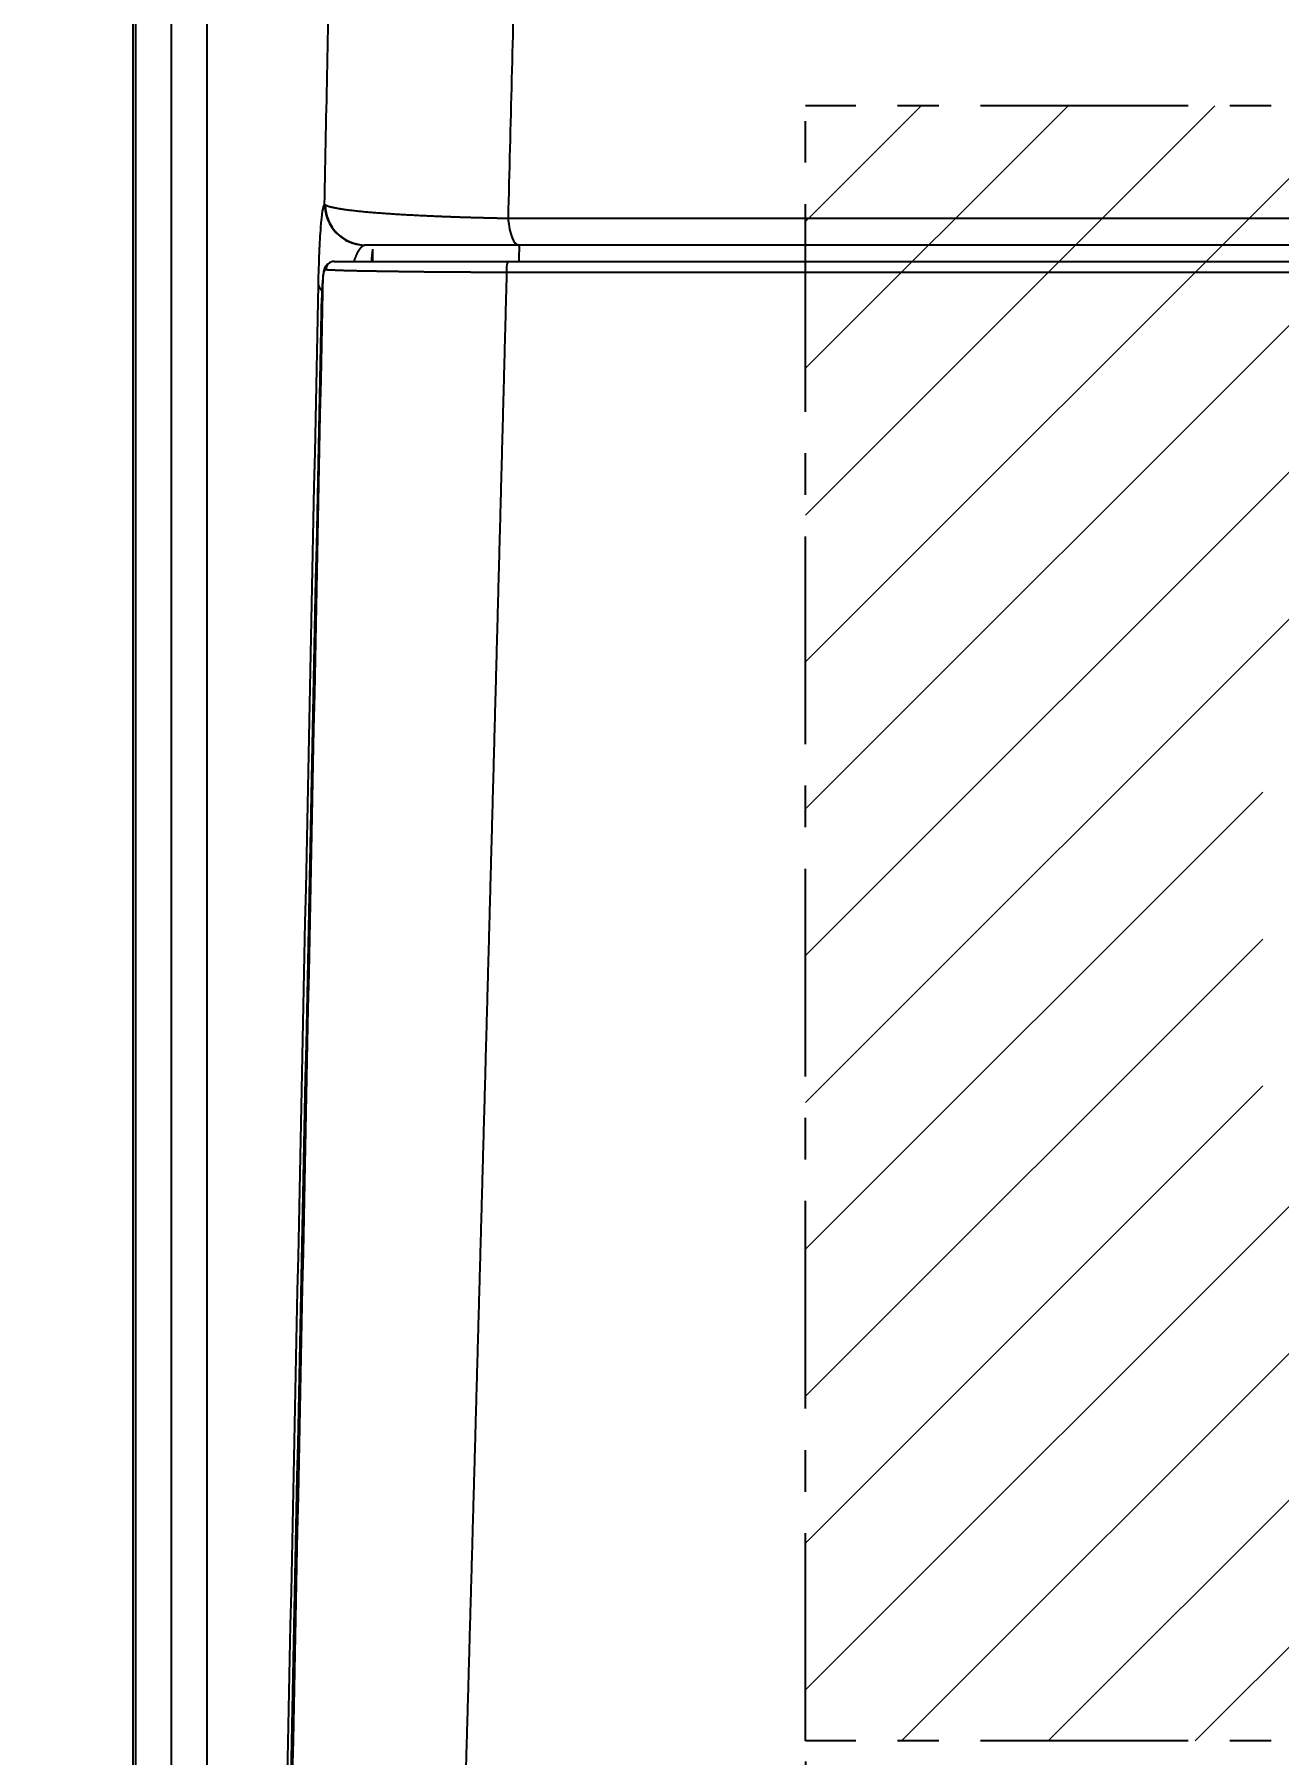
# Model space of a CAD drawing. Header units: millimetres. Extents: x 6110 to 6704, y -2661 to -1821.
# Drawn here: x 6228.3 to 6266.3, y -2487.9 to -2435.3 of the extents above; entities that cross this region are included whole.
import ezdxf

# ---------------------------------------------------------------- set-up
doc = ezdxf.new("R2010")
doc.units = ezdxf.units.MM
doc.header["$LTSCALE"] = 0.1
doc.linetypes.add('CENTERX2', pattern=[101.6, 63.5, -12.7, 12.7, -12.7])
doc.linetypes.add('HIDDEN2', pattern=[4.7625, 3.175, -1.5875])
doc.layers.add('1', color=4, linetype='HIDDEN2', lineweight=13)
doc.layers.add('DIM', color=3, linetype='Continuous', lineweight=9)
doc.layers.add('CENTER', color=1, linetype='CENTERX2')
doc.styles.get("Standard").update_dxf_attribs({"font": 'arial.ttf'})
doc.dimstyles.new('ISO-25', dxfattribs={"dimtxt": 2.5, "dimasz": 2.5, "dimexe": 1.25, "dimexo": 0.625, "dimtad": 1, "dimlfac": 5, "dimtxsty": 'Standard', "dimcen": 2.5, "dimadec": 0, "dimazin": 0, "dimtfac": 1, "dimtmove": 0, "dimatfit": 3, "dimfxl": 1, "dimarcsym": 0})

# ---------------------------------------------------------------- blocks, each defined once
blk = doc.blocks.new('*D40')
at = {"layer": 'Defpoints', "color": 0, "transparency": 16777216}
for p in [(6210.338, -2151.114), (6249.064, -2151.114), (6250.297, -2527.926)]:
    blk.add_point(p, dxfattribs=at)
at = {"layer": 'DIM', "color": 0, "lineweight": -2, "transparency": 16777216}
for p, q in [((6248.439, -2151.114), (6209.088, -2151.114)), ((6210.338, -2522.926), (6210.338, -2156.114)), ((6249.672, -2527.926), (6209.088, -2527.926))]:
    blk.add_line(p, q, dxfattribs=at)
at = {"layer": 'DIM', "color": 0, "transparency": 16777216}
for points in [[(6209.505, -2156.114), (6211.172, -2156.114), (6210.338, -2151.114)], [(6209.505, -2522.926), (6211.172, -2522.926), (6210.338, -2527.926)]]:
    blk.add_solid(points, dxfattribs=at)
at = {"layer": 'DIM', "color": 0, "transparency": 16777216, "insert": (6207.16, -2339.52), "char_height": 5, "attachment_point": 5, "rotation": 90, "bg_fill": 3, "box_fill_scale": 1.1, "bg_fill_color": 256, "bg_fill_true_color": 13158600, "bg_fill_transparency": 0}
blk.add_mtext('1507', dxfattribs=at)
blk = doc.blocks.new('*D41')
at = {"layer": 'Defpoints', "color": 0, "transparency": 16777216}
for p in [(6189.49, -2146.419), (6257.064, -2146.419), (6254.561, -2532.542)]:
    blk.add_point(p, dxfattribs=at)
at = {"layer": 'DIM', "color": 0, "lineweight": -2, "transparency": 16777216}
for p, q in [((6256.439, -2146.419), (6188.24, -2146.419)), ((6189.49, -2527.542), (6189.49, -2151.419)), ((6253.936, -2532.542), (6188.24, -2532.542))]:
    blk.add_line(p, q, dxfattribs=at)
at = {"layer": 'DIM', "color": 0, "transparency": 16777216}
for points in [[(6188.656, -2151.419), (6190.323, -2151.419), (6189.49, -2146.419)], [(6188.656, -2527.542), (6190.323, -2527.542), (6189.49, -2532.542)]]:
    blk.add_solid(points, dxfattribs=at)
at = {"layer": 'DIM', "color": 0, "transparency": 16777216, "insert": (6185.86, -2339.48), "char_height": 5, "attachment_point": 5, "rotation": 90, "bg_fill": 3, "box_fill_scale": 1.1, "bg_fill_color": 256, "bg_fill_true_color": 13158600, "bg_fill_transparency": 0}
blk.add_mtext('1544,5', dxfattribs=at)
blk = doc.blocks.new('*D45')
at = {"layer": 'Defpoints', "color": 0, "transparency": 16777216}
for p in [(6251.882, -2487.467), (6314.382, -2487.467), (6314.382, -2503.068)]:
    blk.add_point(p, dxfattribs=at)
at = {"layer": 'DIM', "color": 0, "lineweight": -2, "transparency": 16777216}
for p, q in [((6251.882, -2488.092), (6251.882, -2504.318)), ((6314.382, -2488.092), (6314.382, -2504.318)), ((6256.882, -2503.068), (6309.382, -2503.068))]:
    blk.add_line(p, q, dxfattribs=at)
at = {"layer": 'DIM', "color": 0, "transparency": 16777216}
for points in [[(6256.882, -2502.235), (6256.882, -2503.902), (6251.882, -2503.068)], [(6309.382, -2502.235), (6309.382, -2503.902), (6314.382, -2503.068)]]:
    blk.add_solid(points, dxfattribs=at)
at = {"layer": 'DIM', "color": 0, "transparency": 16777216, "insert": (6295.442, -2499.89), "char_height": 5, "attachment_point": 5, "bg_fill": 3, "box_fill_scale": 1.1, "bg_fill_color": 256, "bg_fill_true_color": 13158600, "bg_fill_transparency": 0}
blk.add_mtext('250', dxfattribs=at)

msp = doc.modelspace()

# ---------------------------------------------------------------- hatches: boundary and pattern name
at = {"layer": 'DIM'}
h = msp.add_hatch(dxfattribs=at)
h.set_pattern_fill('ANSI31', color=2)
edge = h.paths.add_edge_path()
edge.add_line((6619.617, -2595.98), (6619.617, -1962.206))
edge.add_line((6634.617, -1966.11), (6619.617, -1966.11))
edge.add_line((6634.617, -2610.98), (6634.617, -1966.11))
edge.add_line((6634.617, -2610.98), (6184.457, -2610.98))
edge.add_line((6619.617, -2595.98), (6184.457, -2595.98))
edge.add_line((6184.457, -2610.98), (6184.457, -2595.98))

# ---------------------------------------------------------------- linework, layer by layer
at = {"layer": '1', "color": 7, "linetype": 'Continuous', "lineweight": -3}
for p, q in [((6231.326, -2518.039), (6231.326, -2158.425)), ((6231.414, -2518.039), (6231.414, -2158.425)), ((6232.497, -2517.795), (6232.497, -2158.67)), ((6233.579, -2158.67), (6233.579, -2517.795)), ((6242.787, -2440.908), (6323.502, -2440.908)), ((6323.178, -2441.73), (6243.107, -2441.73)), ((6323.545, -2442.566), (6242.743, -2442.566)), ((6242.808, -2442.23), (6323.48, -2442.23))]:
    msp.add_line(p, q, dxfattribs=at)
for centre, major_axis, ratio, start_param, end_param in [((6238.427, -2440.486), (-0.877, 0.891), 0.997305, 0.794266, 2.344931), ((6238.442, -2440.48), (0, 1.25), 0.996536, 1.582685, 3.141593), ((6243.107, -2440.48), (0, 1.25), 0.273168, 1.919862, 3.141593), ((6237.469, -2442.48), (0, 0.25), 0.988982, 0, 1.607774), ((6242.808, -2442.48), (0, 0.25), 0.27459, 0, 1.919862), ((6238.24, -2442.948), (-1.25, 0.026), 0.36468, 0.056236, 0.40772)]:
    msp.add_ellipse(centre, major_axis=major_axis, ratio=ratio, start_param=start_param, end_param=end_param, dxfattribs=at)
for points, degree in [([(6237.179, -2440.486), (6237.236, -2437.652), (6237.293, -2434.818), (6237.35, -2431.983)], 3), ([(6243.008, -2432.392), (6242.935, -2435.231), (6242.861, -2438.07), (6242.787, -2440.908)], 3), ([(6237.179, -2440.486), (6237.183, -2440.487), (6237.189, -2440.49), (6237.197, -2440.495)], 3), ([(6238.442, -2441.73), (6238.429, -2441.73), (6238.417, -2441.732), (6238.405, -2441.734)], 3), ([(6238.649, -2441.859), (6238.647, -2441.983), (6238.644, -2442.107), (6238.642, -2442.231)], 3), ([(6243.126, -2442.231), (6243.13, -2442.064), (6243.134, -2441.897), (6243.138, -2441.73)], 3), ([(6235.741, -2510.884), (6236.213, -2488.187), (6236.676, -2465.429), (6237.135, -2442.641)], 3), ([(6237.135, -2442.641), (6237.108, -2442.851), (6237.085, -2443.266), (6237.074, -2443.796)], 3), ([(6237.278, -2442.305), (6237.158, -2442.398), (6237.143, -2442.582)], 2), ([(6235.624, -2508.448), (6236.088, -2486.679), (6236.543, -2464.833), (6236.992, -2442.948)], 3), ([(6237.074, -2443.796), (6236.627, -2465.514), (6236.176, -2487.193), (6235.715, -2508.796)], 3)]:
    msp.add_open_spline(points, degree=degree, dxfattribs=at)
for points, knots in [([(6236.992, -2442.948), (6237.007, -2442.23), (6237.034, -2441.62), (6237.1, -2440.771), (6237.139, -2440.526), (6237.179, -2440.486)], [0, 0, 0, 0, 0.5, 0.5, 1, 1, 1, 1]), ([(6237.197, -2440.495), (6237.197, -2440.496), (6237.199, -2440.497), (6237.201, -2440.498), (6237.203, -2440.499), (6237.205, -2440.501), (6237.207, -2440.502), (6237.21, -2440.503), (6237.212, -2440.505), (6237.215, -2440.506), (6237.217, -2440.508), (6237.22, -2440.509), (6237.223, -2440.51), (6237.226, -2440.512), (6237.23, -2440.513), (6237.233, -2440.515), (6237.236, -2440.517), (6237.24, -2440.518), (6237.244, -2440.52), (6237.248, -2440.521), (6237.252, -2440.523), (6237.256, -2440.525), (6237.261, -2440.526), (6237.265, -2440.528), (6237.27, -2440.53), (6237.275, -2440.532), (6237.28, -2440.533), (6237.285, -2440.535), (6237.291, -2440.537), (6237.296, -2440.539), (6237.302, -2440.541), (6237.308, -2440.543), (6237.314, -2440.545), (6237.321, -2440.546), (6237.327, -2440.548), (6237.334, -2440.55), (6237.342, -2440.552), (6237.349, -2440.554), (6237.356, -2440.556), (6237.364, -2440.558), (6237.372, -2440.561), (6237.394, -2440.566), (6237.429, -2440.574), (6237.479, -2440.585), (6237.529, -2440.595), (6237.576, -2440.603), (6237.621, -2440.611), (6237.662, -2440.618), (6237.697, -2440.623), (6237.741, -2440.63), (6237.797, -2440.638), (6237.868, -2440.647), (6237.941, -2440.657), (6238.016, -2440.666), (6238.093, -2440.675), (6238.171, -2440.684), (6238.25, -2440.692), (6238.331, -2440.7), (6238.412, -2440.708), (6238.493, -2440.715), (6238.575, -2440.722), (6238.657, -2440.729), (6238.739, -2440.736), (6238.82, -2440.742), (6238.927, -2440.75), (6239.061, -2440.76), (6239.225, -2440.771), (6239.393, -2440.782), (6239.564, -2440.792), (6239.738, -2440.802), (6239.914, -2440.812), (6240.091, -2440.821), (6240.27, -2440.829), (6240.45, -2440.837), (6240.584, -2440.843), (6240.668, -2440.846), (6240.704, -2440.848), (6240.739, -2440.849), (6240.775, -2440.851), (6240.811, -2440.852), (6240.847, -2440.854), (6240.883, -2440.855), (6240.919, -2440.856), (6240.955, -2440.858), (6240.992, -2440.859), (6241.028, -2440.86), (6241.064, -2440.862), (6241.101, -2440.863), (6241.137, -2440.864), (6241.174, -2440.866), (6241.211, -2440.867), (6241.248, -2440.868), (6241.284, -2440.869), (6241.321, -2440.871), (6241.358, -2440.872), (6241.395, -2440.873), (6241.432, -2440.874), (6241.469, -2440.875), (6241.506, -2440.877), (6241.544, -2440.878), (6241.581, -2440.879), (6241.618, -2440.88), (6241.656, -2440.881), (6241.693, -2440.882), (6241.73, -2440.883), (6241.768, -2440.884), (6241.805, -2440.885), (6241.843, -2440.886), (6241.88, -2440.887), (6241.918, -2440.888), (6241.956, -2440.889), (6241.993, -2440.89), (6242.031, -2440.891), (6242.069, -2440.892), (6242.106, -2440.893), (6242.144, -2440.894), (6242.182, -2440.895), (6242.219, -2440.896), (6242.257, -2440.897), (6242.295, -2440.898), (6242.333, -2440.899), (6242.371, -2440.9), (6242.408, -2440.9), (6242.446, -2440.901), (6242.484, -2440.902), (6242.522, -2440.903), (6242.56, -2440.904), (6242.598, -2440.904), (6242.635, -2440.905), (6242.673, -2440.906), (6242.711, -2440.907), (6242.749, -2440.907), (6242.774, -2440.908), (6242.787, -2440.908)], [0, 0, 0, 0, 0.002355, 0.004748, 0.007179, 0.00965, 0.012158, 0.014706, 0.017292, 0.019918, 0.022582, 0.025286, 0.028028, 0.03081, 0.033632, 0.036492, 0.039393, 0.042332, 0.045312, 0.048331, 0.051391, 0.05449, 0.057629, 0.060809, 0.064028, 0.067288, 0.070589, 0.07393, 0.077311, 0.080733, 0.084196, 0.0877, 0.091245, 0.094831, 0.098458, 0.102126, 0.105835, 0.109586, 0.113378, 0.117212, 0.121087, 0.125004, 0.14717, 0.167503, 0.185971, 0.202548, 0.21721, 0.229938, 0.240717, 0.249535, 0.268802, 0.287721, 0.306284, 0.324485, 0.342316, 0.359772, 0.376847, 0.393537, 0.409835, 0.42574, 0.441246, 0.45635, 0.47105, 0.485343, 0.499227, 0.525925, 0.552268, 0.578246, 0.603847, 0.629063, 0.653884, 0.678304, 0.702316, 0.725914, 0.749093, 0.753593, 0.758087, 0.762576, 0.76706, 0.771538, 0.776011, 0.780479, 0.784941, 0.789398, 0.793849, 0.798294, 0.802734, 0.807167, 0.811595, 0.816018, 0.820434, 0.824844, 0.829248, 0.833647, 0.838039, 0.842425, 0.846805, 0.851178, 0.855546, 0.859907, 0.864261, 0.868609, 0.872951, 0.877286, 0.881615, 0.885937, 0.890252, 0.894561, 0.898863, 0.903159, 0.907447, 0.911729, 0.916003, 0.920271, 0.924532, 0.928786, 0.933033, 0.937273, 0.941506, 0.945731, 0.94995, 0.954161, 0.958365, 0.962562, 0.966751, 0.970933, 0.975108, 0.979275, 0.983435, 0.987588, 0.991733, 0.99587, 1, 1, 1, 1]), ([(6238.405, -2441.734), (6238.404, -2441.735), (6238.402, -2441.735), (6238.399, -2441.736), (6238.396, -2441.737), (6238.393, -2441.738), (6238.39, -2441.739), (6238.387, -2441.74), (6238.384, -2441.741), (6238.381, -2441.742), (6238.378, -2441.743), (6238.375, -2441.745), (6238.372, -2441.746), (6238.369, -2441.747), (6238.366, -2441.749), (6238.363, -2441.75), (6238.36, -2441.752), (6238.357, -2441.753), (6238.355, -2441.755), (6238.352, -2441.757), (6238.349, -2441.758), (6238.346, -2441.76), (6238.343, -2441.762), (6238.341, -2441.764), (6238.338, -2441.766), (6238.335, -2441.767), (6238.333, -2441.769), (6238.33, -2441.771), (6238.327, -2441.774), (6238.325, -2441.776), (6238.322, -2441.778), (6238.319, -2441.78), (6238.317, -2441.782), (6238.314, -2441.784), (6238.312, -2441.786), (6238.309, -2441.789), (6238.307, -2441.791), (6238.304, -2441.793), (6238.302, -2441.796), (6238.299, -2441.798), (6238.297, -2441.801), (6238.294, -2441.803), (6238.292, -2441.805), (6238.289, -2441.808), (6238.287, -2441.81), (6238.285, -2441.813), (6238.282, -2441.816), (6238.28, -2441.818), (6238.278, -2441.821), (6238.275, -2441.823), (6238.273, -2441.826), (6238.271, -2441.829), (6238.269, -2441.831), (6238.266, -2441.834), (6238.264, -2441.837), (6238.262, -2441.839), (6238.26, -2441.842), (6238.258, -2441.845), (6238.256, -2441.848), (6238.253, -2441.85), (6238.251, -2441.853), (6238.249, -2441.856), (6238.247, -2441.859), (6238.245, -2441.861), (6238.243, -2441.864), (6238.241, -2441.867), (6238.239, -2441.87), (6238.237, -2441.873), (6238.235, -2441.876), (6238.233, -2441.878), (6238.231, -2441.881), (6238.229, -2441.884), (6238.227, -2441.887), (6238.226, -2441.89), (6238.224, -2441.892), (6238.222, -2441.895), (6238.22, -2441.898), (6238.218, -2441.901), (6238.216, -2441.904), (6238.215, -2441.907), (6238.213, -2441.909), (6238.211, -2441.912), (6238.209, -2441.915), (6238.208, -2441.918), (6238.206, -2441.921), (6238.204, -2441.923), (6238.203, -2441.926), (6238.201, -2441.929), (6238.199, -2441.932), (6238.198, -2441.935), (6238.196, -2441.937), (6238.195, -2441.94), (6238.193, -2441.943), (6238.192, -2441.946), (6238.19, -2441.948), (6238.189, -2441.951), (6238.187, -2441.954), (6238.181, -2441.965), (6238.17, -2441.986), (6238.155, -2442.018), (6238.14, -2442.051), (6238.125, -2442.085), (6238.111, -2442.12), (6238.098, -2442.156), (6238.087, -2442.185), (6238.08, -2442.207), (6238.076, -2442.217), (6238.074, -2442.223), (6238.074, -2442.223)], [0, 0, 0, 0, 0.009031, 0.018013, 0.026947, 0.035831, 0.044667, 0.053454, 0.062192, 0.070881, 0.079521, 0.088112, 0.096655, 0.105149, 0.113594, 0.12199, 0.130337, 0.138636, 0.146886, 0.155087, 0.163239, 0.171342, 0.179397, 0.187402, 0.195359, 0.203268, 0.211127, 0.218938, 0.2267, 0.234413, 0.242077, 0.249693, 0.25726, 0.264778, 0.272247, 0.279668, 0.287039, 0.294363, 0.301637, 0.308863, 0.31604, 0.323168, 0.330247, 0.337278, 0.34426, 0.351193, 0.358078, 0.364914, 0.371701, 0.37844, 0.385129, 0.391771, 0.398363, 0.404907, 0.411402, 0.417848, 0.424246, 0.430595, 0.436895, 0.443147, 0.44935, 0.455505, 0.46161, 0.467667, 0.473676, 0.479636, 0.485547, 0.491409, 0.497223, 0.502988, 0.508705, 0.514373, 0.519992, 0.525563, 0.531085, 0.536559, 0.541984, 0.54736, 0.552687, 0.557967, 0.563197, 0.568379, 0.573512, 0.578597, 0.583633, 0.58862, 0.593559, 0.59845, 0.603291, 0.608084, 0.612829, 0.617525, 0.622173, 0.626772, 0.631322, 0.635824, 0.640277, 0.644682, 0.69328, 0.740922, 0.787611, 0.833348, 0.878135, 0.921975, 0.964869, 0.9815, 0.998066, 1, 1, 1, 1]), ([(6243.107, -2441.73), (6241.809, -2441.73), (6240.666, -2441.73), (6239.45, -2441.73), (6239.122, -2441.73), (6238.646, -2441.73), (6238.498, -2441.73), (6238.442, -2441.73)], [0, 0, 0, 0, 0.5, 0.5, 0.75, 0.75, 1, 1, 1, 1]), ([(6238.649, -2441.859), (6238.644, -2441.888), (6238.635, -2441.955), (6238.626, -2442.041), (6238.617, -2442.129), (6238.614, -2442.173), (6238.61, -2442.22)], [0, 0, 0, 0, 0.350079, 0.700158, 0.700158, 1, 1, 1, 1]), ([(6237.221, -2442.49), (6237.221, -2442.49), (6237.22, -2442.49), (6237.218, -2442.49), (6237.216, -2442.49), (6237.214, -2442.49), (6237.212, -2442.49), (6237.21, -2442.49), (6237.208, -2442.49), (6237.207, -2442.491), (6237.205, -2442.491), (6237.203, -2442.491), (6237.201, -2442.492), (6237.2, -2442.493), (6237.198, -2442.493), (6237.197, -2442.494), (6237.195, -2442.495), (6237.193, -2442.496), (6237.192, -2442.497), (6237.19, -2442.498), (6237.189, -2442.499), (6237.187, -2442.5), (6237.186, -2442.501), (6237.184, -2442.502), (6237.183, -2442.503), (6237.181, -2442.505), (6237.18, -2442.506), (6237.179, -2442.508), (6237.177, -2442.509), (6237.176, -2442.511), (6237.175, -2442.513), (6237.173, -2442.514), (6237.172, -2442.516), (6237.171, -2442.518), (6237.17, -2442.52), (6237.168, -2442.522), (6237.166, -2442.527), (6237.162, -2442.534), (6237.157, -2442.545), (6237.153, -2442.558), (6237.149, -2442.572), (6237.145, -2442.587), (6237.142, -2442.6), (6237.14, -2442.611), (6237.139, -2442.616), (6237.139, -2442.619), (6237.139, -2442.621), (6237.138, -2442.622), (6237.138, -2442.623), (6237.138, -2442.624), (6237.138, -2442.625), (6237.138, -2442.626), (6237.137, -2442.627), (6237.137, -2442.628), (6237.137, -2442.629), (6237.137, -2442.63), (6237.137, -2442.631), (6237.137, -2442.632), (6237.137, -2442.633), (6237.136, -2442.634), (6237.136, -2442.634), (6237.136, -2442.635), (6237.136, -2442.636), (6237.136, -2442.636), (6237.136, -2442.637), (6237.136, -2442.637), (6237.136, -2442.638), (6237.136, -2442.638), (6237.136, -2442.639), (6237.136, -2442.639), (6237.136, -2442.64), (6237.136, -2442.64), (6237.136, -2442.64), (6237.135, -2442.641), (6237.135, -2442.641), (6237.135, -2442.641), (6237.135, -2442.641), (6237.135, -2442.641), (6237.135, -2442.641)], [0, 0, 0, 0, 0.014542, 0.029064, 0.043567, 0.058051, 0.072517, 0.086965, 0.101395, 0.115808, 0.130204, 0.144584, 0.158948, 0.173296, 0.187629, 0.201947, 0.21625, 0.23054, 0.244816, 0.259079, 0.273329, 0.287566, 0.301792, 0.316006, 0.330209, 0.344401, 0.358583, 0.372755, 0.386918, 0.401072, 0.415216, 0.429353, 0.443482, 0.457603, 0.471718, 0.485826, 0.499927, 0.56286, 0.625475, 0.687813, 0.749914, 0.812499, 0.874937, 0.899957, 0.924968, 0.92936, 0.933619, 0.937745, 0.941739, 0.9456, 0.949329, 0.952925, 0.956388, 0.959719, 0.962918, 0.965984, 0.968918, 0.971719, 0.974388, 0.976925, 0.979329, 0.981601, 0.983741, 0.985748, 0.987623, 0.989366, 0.990977, 0.992456, 0.993802, 0.995017, 0.996099, 0.99705, 0.997868, 0.998555, 0.999111, 0.999536, 0.999831, 1, 1, 1, 1]), ([(6242.743, -2442.566), (6242.736, -2442.566), (6242.722, -2442.566), (6242.701, -2442.566), (6242.681, -2442.566), (6242.66, -2442.566), (6242.639, -2442.566), (6242.618, -2442.566), (6242.597, -2442.565), (6242.576, -2442.565), (6242.555, -2442.565), (6242.534, -2442.565), (6242.513, -2442.565), (6242.492, -2442.565), (6242.471, -2442.565), (6242.45, -2442.565), (6242.429, -2442.565), (6242.408, -2442.565), (6242.387, -2442.565), (6242.366, -2442.565), (6242.345, -2442.565), (6242.324, -2442.565), (6242.303, -2442.565), (6242.282, -2442.565), (6242.261, -2442.564), (6242.24, -2442.564), (6242.219, -2442.564), (6242.198, -2442.564), (6242.177, -2442.564), (6242.156, -2442.564), (6242.135, -2442.564), (6242.114, -2442.564), (6242.092, -2442.564), (6242.071, -2442.564), (6242.05, -2442.564), (6242.029, -2442.564), (6242.008, -2442.564), (6241.987, -2442.564), (6241.966, -2442.564), (6241.944, -2442.564), (6241.923, -2442.563), (6241.902, -2442.563), (6241.881, -2442.563), (6241.86, -2442.563), (6241.839, -2442.563), (6241.818, -2442.563), (6241.796, -2442.563), (6241.775, -2442.563), (6241.754, -2442.563), (6241.733, -2442.563), (6241.712, -2442.563), (6241.691, -2442.563), (6241.669, -2442.563), (6241.648, -2442.563), (6241.627, -2442.562), (6241.606, -2442.562), (6241.585, -2442.562), (6241.564, -2442.562), (6241.542, -2442.562), (6241.521, -2442.562), (6241.5, -2442.562), (6241.479, -2442.562), (6241.458, -2442.562), (6241.437, -2442.562), (6241.416, -2442.562), (6241.395, -2442.561), (6241.373, -2442.561), (6241.352, -2442.561), (6241.331, -2442.561), (6241.31, -2442.561), (6241.289, -2442.561), (6241.268, -2442.561), (6241.247, -2442.561), (6241.226, -2442.561), (6241.205, -2442.56), (6241.184, -2442.56), (6241.163, -2442.56), (6241.142, -2442.56), (6241.121, -2442.56), (6241.1, -2442.56), (6241.079, -2442.56), (6241.058, -2442.56), (6241.037, -2442.559), (6241.016, -2442.559), (6240.995, -2442.559), (6240.974, -2442.559), (6240.953, -2442.559), (6240.932, -2442.559), (6240.912, -2442.559), (6240.891, -2442.558), (6240.87, -2442.558), (6240.849, -2442.558), (6240.828, -2442.558), (6240.808, -2442.558), (6240.787, -2442.558), (6240.766, -2442.558), (6240.745, -2442.557), (6240.725, -2442.557), (6240.704, -2442.557), (6240.683, -2442.557), (6240.663, -2442.557), (6240.642, -2442.557), (6240.621, -2442.556), (6240.601, -2442.556), (6240.58, -2442.556), (6240.56, -2442.556), (6240.539, -2442.556), (6240.519, -2442.555), (6240.498, -2442.555), (6240.478, -2442.555), (6240.457, -2442.555), (6240.437, -2442.555), (6240.417, -2442.554), (6240.396, -2442.554), (6240.376, -2442.554), (6240.356, -2442.554), (6240.335, -2442.554), (6240.315, -2442.553), (6240.295, -2442.553), (6240.275, -2442.553), (6240.255, -2442.553), (6240.235, -2442.553), (6240.214, -2442.552), (6240.194, -2442.552), (6240.174, -2442.552), (6240.154, -2442.552), (6240.134, -2442.551), (6240.114, -2442.551), (6240.095, -2442.551), (6240.075, -2442.551), (6240.055, -2442.551), (6240.035, -2442.55), (6240.015, -2442.55), (6239.996, -2442.55), (6239.976, -2442.55), (6239.956, -2442.549), (6239.937, -2442.549), (6239.917, -2442.549), (6239.897, -2442.549), (6239.878, -2442.548), (6239.858, -2442.548), (6239.839, -2442.548), (6239.82, -2442.548), (6239.8, -2442.547), (6239.781, -2442.547), (6239.762, -2442.547), (6239.742, -2442.547), (6239.723, -2442.546), (6239.704, -2442.546), (6239.685, -2442.546), (6239.666, -2442.546), (6239.647, -2442.545), (6239.628, -2442.545), (6239.609, -2442.545), (6239.59, -2442.544), (6239.571, -2442.544), (6239.552, -2442.544), (6239.534, -2442.544), (6239.515, -2442.543), (6239.496, -2442.543), (6239.478, -2442.543), (6239.459, -2442.543), (6239.441, -2442.542), (6239.422, -2442.542), (6239.404, -2442.542), (6239.385, -2442.542), (6239.367, -2442.541), (6239.349, -2442.541), (6239.33, -2442.541), (6239.312, -2442.541), (6239.294, -2442.54), (6239.276, -2442.54), (6239.258, -2442.54), (6239.24, -2442.539), (6239.222, -2442.539), (6239.204, -2442.539), (6239.186, -2442.539), (6239.169, -2442.538), (6239.151, -2442.538), (6239.133, -2442.538), (6239.116, -2442.538), (6239.098, -2442.537), (6239.081, -2442.537), (6239.063, -2442.537), (6239.046, -2442.537), (6238.988, -2442.536), (6238.889, -2442.534), (6238.752, -2442.532), (6238.615, -2442.53), (6238.479, -2442.528), (6238.345, -2442.526), (6238.214, -2442.523), (6238.087, -2442.52), (6237.964, -2442.517), (6237.88, -2442.515), (6237.831, -2442.514), (6237.813, -2442.513), (6237.796, -2442.513), (6237.779, -2442.512), (6237.763, -2442.512), (6237.746, -2442.511), (6237.73, -2442.511), (6237.714, -2442.51), (6237.699, -2442.51), (6237.683, -2442.509), (6237.668, -2442.509), (6237.653, -2442.508), (6237.638, -2442.508), (6237.623, -2442.507), (6237.609, -2442.507), (6237.595, -2442.506), (6237.581, -2442.505), (6237.567, -2442.505), (6237.553, -2442.504), (6237.54, -2442.504), (6237.527, -2442.503), (6237.514, -2442.503), (6237.501, -2442.502), (6237.489, -2442.501), (6237.477, -2442.501), (6237.465, -2442.5), (6237.453, -2442.5), (6237.441, -2442.499), (6237.43, -2442.499), (6237.419, -2442.498), (6237.408, -2442.498), (6237.397, -2442.497), (6237.387, -2442.497), (6237.376, -2442.496), (6237.366, -2442.496), (6237.356, -2442.495), (6237.347, -2442.495), (6237.337, -2442.494), (6237.328, -2442.494), (6237.319, -2442.494), (6237.31, -2442.493), (6237.302, -2442.493), (6237.293, -2442.492), (6237.285, -2442.492), (6237.277, -2442.492), (6237.27, -2442.491), (6237.262, -2442.491), (6237.255, -2442.491), (6237.248, -2442.491), (6237.241, -2442.49), (6237.234, -2442.49), (6237.228, -2442.49), (6237.224, -2442.49), (6237.221, -2442.49)], [0, 0, 0, 0, 0.002399, 0.004802, 0.007208, 0.009619, 0.012033, 0.014451, 0.016872, 0.019297, 0.021727, 0.024159, 0.026596, 0.029036, 0.03148, 0.033928, 0.03638, 0.038835, 0.041294, 0.043757, 0.046224, 0.048694, 0.051168, 0.053646, 0.056127, 0.058613, 0.061102, 0.063594, 0.066091, 0.068591, 0.071095, 0.073602, 0.076113, 0.078628, 0.081147, 0.08367, 0.086196, 0.088725, 0.091259, 0.093796, 0.096337, 0.098881, 0.10143, 0.103982, 0.106537, 0.109096, 0.111659, 0.114226, 0.116796, 0.11937, 0.121947, 0.124528, 0.127113, 0.129702, 0.132294, 0.134889, 0.137489, 0.140092, 0.142698, 0.145308, 0.147922, 0.150539, 0.15316, 0.155784, 0.158413, 0.161044, 0.163679, 0.166318, 0.16896, 0.171606, 0.174256, 0.176908, 0.179565, 0.182225, 0.184888, 0.187555, 0.190226, 0.1929, 0.195577, 0.198258, 0.200943, 0.203631, 0.206322, 0.209017, 0.211715, 0.214417, 0.217122, 0.219831, 0.222542, 0.225258, 0.227977, 0.230699, 0.233424, 0.236153, 0.238886, 0.241621, 0.244361, 0.247103, 0.249849, 0.252598, 0.25535, 0.258106, 0.260865, 0.263627, 0.266393, 0.269162, 0.271934, 0.274709, 0.277488, 0.28027, 0.283055, 0.285843, 0.288635, 0.291429, 0.294227, 0.297028, 0.299833, 0.30264, 0.305451, 0.308265, 0.311081, 0.313901, 0.316725, 0.319551, 0.32238, 0.325213, 0.328048, 0.330887, 0.333728, 0.336573, 0.33942, 0.342271, 0.345125, 0.347982, 0.350841, 0.353704, 0.356569, 0.359438, 0.362309, 0.365184, 0.368061, 0.370941, 0.373825, 0.376711, 0.379599, 0.382491, 0.385386, 0.388283, 0.391183, 0.394086, 0.396992, 0.399901, 0.402812, 0.405726, 0.408643, 0.411563, 0.414485, 0.41741, 0.420338, 0.423269, 0.426202, 0.429138, 0.432076, 0.435017, 0.437961, 0.440907, 0.443856, 0.446807, 0.449761, 0.452718, 0.455677, 0.458639, 0.461603, 0.46457, 0.467539, 0.47051, 0.473484, 0.476461, 0.47944, 0.482421, 0.485405, 0.488391, 0.49138, 0.49437, 0.497364, 0.500359, 0.524533, 0.549623, 0.575623, 0.60252, 0.630301, 0.65895, 0.68845, 0.718779, 0.749915, 0.754728, 0.759538, 0.764345, 0.769149, 0.773951, 0.77875, 0.783545, 0.788338, 0.793127, 0.797914, 0.802697, 0.807477, 0.812254, 0.817027, 0.821797, 0.826563, 0.831326, 0.836085, 0.840841, 0.845593, 0.850341, 0.855086, 0.859826, 0.864563, 0.869295, 0.874024, 0.878749, 0.883469, 0.888185, 0.892897, 0.897605, 0.902308, 0.907008, 0.911702, 0.916392, 0.921078, 0.925759, 0.930436, 0.935108, 0.939775, 0.944437, 0.949095, 0.953748, 0.958396, 0.963039, 0.967677, 0.97231, 0.976937, 0.98156, 0.986178, 0.990791, 0.995398, 1, 1, 1, 1]), ([(6237.469, -2442.23), (6237.686, -2442.23), (6238.282, -2442.23), (6240.145, -2442.23), (6241.396, -2442.23), (6242.808, -2442.23)], [0, 0, 0, 0, 0.5, 0.5, 1, 1, 1, 1]), ([(6242.743, -2442.566), (6242.737, -2442.804), (6242.724, -2443.28), (6242.706, -2443.993), (6242.687, -2444.705), (6242.668, -2445.416), (6242.65, -2446.125), (6242.631, -2446.833), (6242.612, -2447.54), (6242.594, -2448.245), (6242.575, -2448.949), (6242.556, -2449.652), (6242.538, -2450.353), (6242.519, -2451.053), (6242.5, -2451.752), (6242.482, -2452.45), (6242.463, -2453.146), (6242.445, -2453.841), (6242.426, -2454.534), (6242.408, -2455.226), (6242.389, -2455.917), (6242.371, -2456.607), (6242.352, -2457.295), (6242.334, -2457.982), (6242.315, -2458.667), (6242.297, -2459.352), (6242.278, -2460.035), (6242.26, -2460.716), (6242.242, -2461.397), (6242.223, -2462.076), (6242.205, -2462.754), (6242.187, -2463.43), (6242.168, -2464.105), (6242.15, -2464.779), (6242.132, -2465.451), (6242.113, -2466.122), (6242.095, -2466.792), (6242.077, -2467.461), (6242.059, -2468.128), (6242.04, -2468.794), (6242.022, -2469.459), (6242.004, -2470.122), (6241.986, -2470.784), (6241.968, -2471.444), (6241.95, -2472.104), (6241.931, -2472.762), (6241.913, -2473.418), (6241.895, -2474.074), (6241.877, -2474.728), (6241.859, -2475.381), (6241.841, -2476.032), (6241.823, -2476.682), (6241.805, -2477.331), (6241.787, -2477.978), (6241.769, -2478.625), (6241.751, -2479.269), (6241.733, -2479.913), (6241.715, -2480.555), (6241.697, -2481.196), (6241.68, -2481.836), (6241.662, -2482.474), (6241.644, -2483.111), (6241.626, -2483.747), (6241.608, -2484.381), (6241.59, -2485.014), (6241.573, -2485.646), (6241.555, -2486.276), (6241.537, -2486.905), (6241.519, -2487.533), (6241.502, -2488.159), (6241.484, -2488.785), (6241.466, -2489.408), (6241.449, -2490.031), (6241.431, -2490.652), (6241.413, -2491.272), (6241.396, -2491.891), (6241.378, -2492.508), (6241.361, -2493.124), (6241.343, -2493.738), (6241.325, -2494.352), (6241.308, -2494.964), (6241.29, -2495.574), (6241.273, -2496.184), (6241.255, -2496.792), (6241.238, -2497.398), (6241.221, -2498.004), (6241.203, -2498.608), (6241.186, -2499.211), (6241.168, -2499.812), (6241.151, -2500.412), (6241.133, -2501.011), (6241.116, -2501.609), (6241.099, -2502.205), (6241.081, -2502.8), (6241.064, -2503.393), (6241.047, -2503.986), (6241.029, -2504.577), (6241.012, -2505.166), (6240.995, -2505.755), (6240.978, -2506.342), (6240.96, -2506.927), (6240.943, -2507.512), (6240.926, -2508.095), (6240.909, -2508.677), (6240.892, -2509.257), (6240.874, -2509.836), (6240.857, -2510.414), (6240.84, -2510.99), (6240.829, -2511.374), (6240.823, -2511.566)], [0, 0, 0, 0, 0.010335, 0.020652, 0.030949, 0.041229, 0.051489, 0.061731, 0.071954, 0.082158, 0.092344, 0.102511, 0.11266, 0.122789, 0.132901, 0.142993, 0.153067, 0.163122, 0.173158, 0.183176, 0.193175, 0.203155, 0.213117, 0.22306, 0.232984, 0.24289, 0.252777, 0.262646, 0.272495, 0.282326, 0.292139, 0.301932, 0.311707, 0.321464, 0.331201, 0.34092, 0.350621, 0.360302, 0.369965, 0.37961, 0.389235, 0.398842, 0.40843, 0.418, 0.427551, 0.437083, 0.446597, 0.456092, 0.465568, 0.475026, 0.484465, 0.493885, 0.503287, 0.51267, 0.522034, 0.53138, 0.540707, 0.550015, 0.559305, 0.568576, 0.577828, 0.587062, 0.596277, 0.605473, 0.614651, 0.62381, 0.63295, 0.642072, 0.651175, 0.66026, 0.669325, 0.678372, 0.687401, 0.696411, 0.705402, 0.714374, 0.723328, 0.732263, 0.741179, 0.750077, 0.758956, 0.767817, 0.776659, 0.785482, 0.794286, 0.803072, 0.811839, 0.820588, 0.829318, 0.838029, 0.846722, 0.855396, 0.864051, 0.872688, 0.881306, 0.889905, 0.898486, 0.907048, 0.915591, 0.924116, 0.932622, 0.94111, 0.949579, 0.958029, 0.96646, 0.974873, 0.983267, 0.991643, 1, 1, 1, 1])]:
    msp.add_open_spline(points, degree=3, knots=knots, dxfattribs=at)
at = {"layer": 'CENTER'}
for p, q in [((6314.382, -2437.467), (6251.882, -2437.467)), ((6251.882, -2487.467), (6251.882, -2437.467)), ((6314.382, -2487.467), (6251.882, -2487.467))]:
    msp.add_line(p, q, dxfattribs=at)
at = {"layer": 'DIM', "color": 1}
for p, q in [((6251.882, -2441.006), (6255.421, -2437.467)), ((6251.882, -2445.496), (6259.911, -2437.467)), ((6251.882, -2449.986), (6264.401, -2437.467)), ((6251.882, -2454.476), (6268.892, -2437.467)), ((6251.882, -2458.966), (6273.382, -2437.467)), ((6251.882, -2463.456), (6277.872, -2437.467)), ((6251.882, -2467.946), (6282.362, -2437.467)), ((6251.882, -2472.436), (6265.859, -2458.459)), ((6251.882, -2476.927), (6265.859, -2462.949)), ((6251.882, -2481.417), (6265.859, -2467.44)), ((6251.882, -2485.907), (6270.344, -2467.446)), ((6254.813, -2487.467), (6274.834, -2467.446)), ((6259.303, -2487.467), (6279.324, -2467.446)), ((6263.793, -2487.467), (6283.814, -2467.446))]:
    msp.add_line(p, q, dxfattribs=at)

# ---------------------------------------------------------------- next in the draw order: dimensions: what is measured, and where the dimension line sits
at = {"layer": 'DIM'}
dim = msp.add_linear_dim(base=(6210.338, -2151.114), p1=(6250.297, -2527.926), p2=(6249.064, -2151.114), angle=90, text='1507', dimstyle='ISO-25', override={"dimtxt": 5, "dimasz": 5, "dimdec": 1, "dimlfac": 4, "dimadec": 1, "dimtdec": 1, "dimfxl": 1.25, "dimtfill": 1}, dxfattribs=at)
dim.commit()
dim.dimension.update_dxf_attribs({"geometry": '*D40', "text_midpoint": (6207.16, -2339.52)})

# ---------------------------------------------------------------- next in the draw order: dimensions: what is measured, and where the dimension line sits
dim = msp.add_linear_dim(base=(6189.49, -2146.419), p1=(6254.561, -2532.542), p2=(6257.064, -2146.419), angle=90, dimstyle='ISO-25', override={"dimtxt": 5, "dimasz": 5, "dimdec": 1, "dimlfac": 4, "dimadec": 1, "dimtdec": 1, "dimfxl": 1.25, "dimtfill": 1}, dxfattribs=at)
dim.commit()
dim.dimension.update_dxf_attribs({"geometry": '*D41', "text_midpoint": (6185.86, -2339.48)})

# ---------------------------------------------------------------- next in the draw order: dimensions: what is measured, and where the dimension line sits
dim = msp.add_linear_dim(base=(6314.382, -2503.068), p1=(6251.882, -2487.467), p2=(6314.382, -2487.467), dimstyle='ISO-25', override={"dimtxt": 5, "dimasz": 5, "dimdec": 1, "dimlfac": 4, "dimadec": 1, "dimtdec": 1, "dimfxl": 1.25, "dimtfill": 1}, dxfattribs=at)
dim.commit()
dim.dimension.update_dxf_attribs({"geometry": '*D45', "text_midpoint": (6295.442, -2503.068), "dimtype": 160})

doc.saveas('drawing.dxf')
